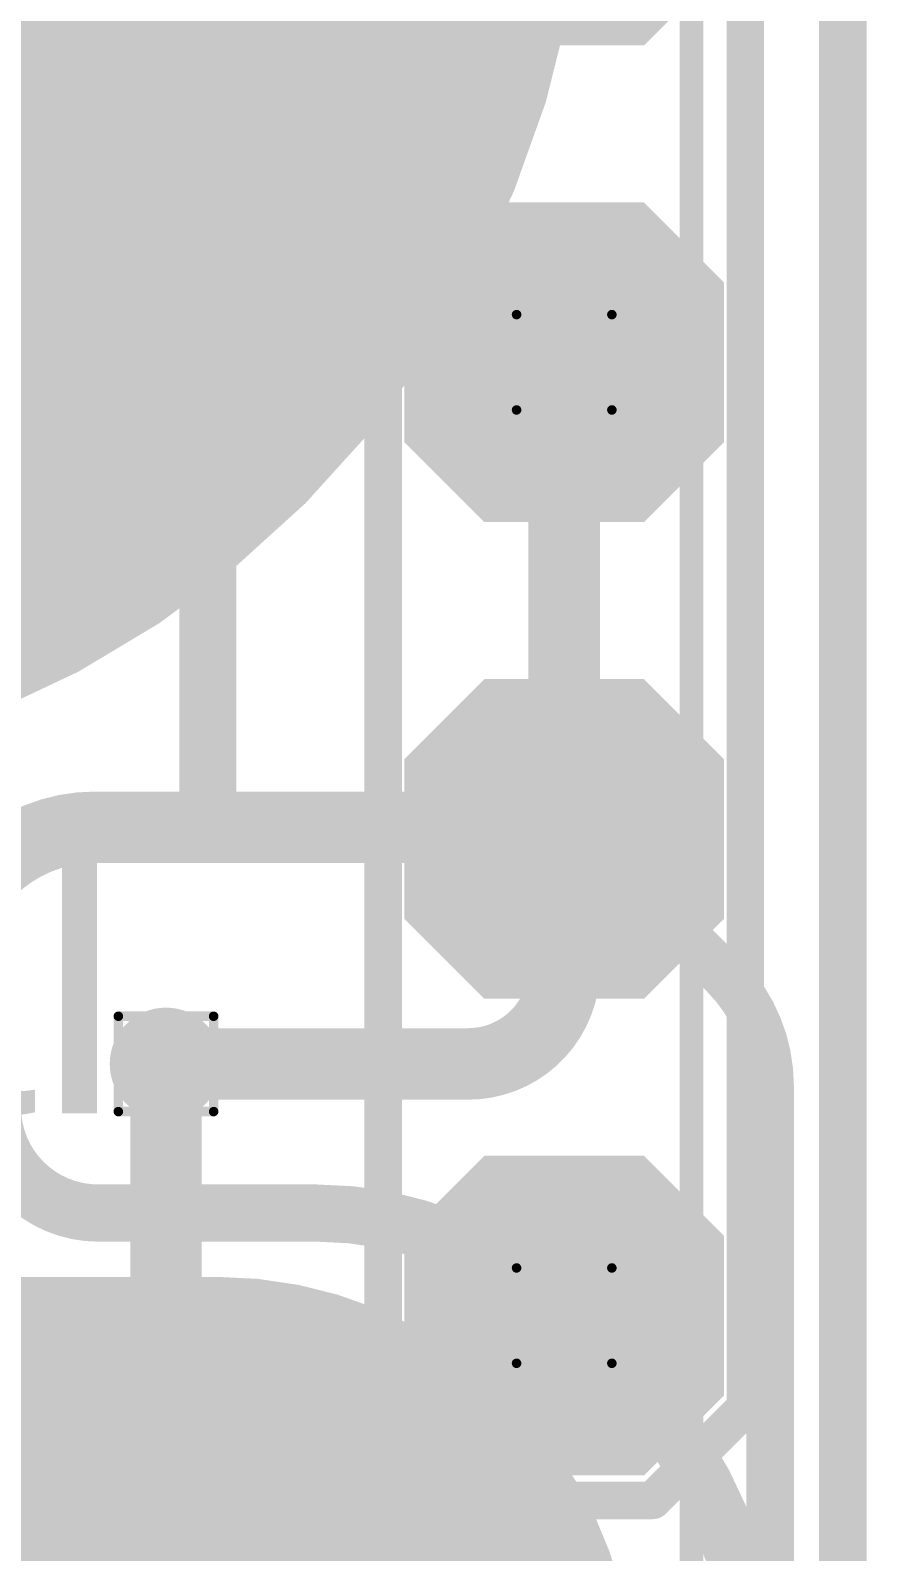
# Model space of a CAD drawing. Header units: inches. Extents: x 3 to 457, y -41 to 239.
# Drawn here: x 182.67 to 187.13, y 14.03 to 22.14 of the extents above; entities that cross this region are included whole.
import ezdxf

# ---------------------------------------------------------------- set-up
doc = ezdxf.new("R2010")
doc.units = ezdxf.units.IN
for name, color, linetype in [('Board Outline', 216, 'Continuous'), ('Bottom Layer', 5, 'Continuous'), ('Bottom Overlay', 54, 'Continuous'), ('Bottom Paste', 16, 'Continuous'), ('Bottom Solder', 6, 'Continuous'), ('Drill Drawing', 1, 'Continuous'), ('Fabrication', 76, 'Continuous'), ('Top Layer', 1, 'Continuous'), ('Top Overlay', 2, 'Continuous'), ('Top Paste', 8, 'Continuous'), ('Top Solder', 216, 'Continuous'), ('Via Holes', 16, 'Continuous')]:
    doc.layers.add(name, color=color, linetype=linetype)
doc.styles.add('Arial', font='', dxfattribs={"height": 0.2})
doc.styles.get('Arial').set_extended_font_data('Arial')

# ---------------------------------------------------------------- blocks, each defined once
blk = doc.blocks.new('SEMG_PAD_B_241')
at = {"layer": 'Bottom Layer'}
h = blk.add_hatch(color=5, dxfattribs=at)
edge = h.paths.add_edge_path()
edge.add_arc((-3.14997338, 0.0128143), 2.09999834, 90, 270)
edge.add_line((-3.14997338, -2.08718404), (3.150029259999999, -2.08718404))
edge.add_arc((3.15002926, 0.0128143), 2.09999834, 270, 450)
edge.add_line((3.15002926, 2.11281264), (-3.14997338, 2.11281264))
h = blk.add_hatch(color=5, dxfattribs=at)
edge = h.paths.add_edge_path()
edge.add_arc((2.794e-05, -9.98718602), 5.00000016, 0, 360)
at = {"layer": 'Bottom Paste'}
h = blk.add_hatch(color=16, dxfattribs=at)
edge = h.paths.add_edge_path()
edge.add_arc((-3.14997338, 0.0128143), 2.09999834, 90, 270)
edge.add_line((-3.14997338, -2.08718404), (3.150029259999999, -2.08718404))
edge.add_arc((3.15002926, 0.0128143), 2.09999834, 270, 450)
edge.add_line((3.15002926, 2.11281264), (-3.14997338, 2.11281264))
h = blk.add_hatch(color=16, dxfattribs=at)
edge = h.paths.add_edge_path()
edge.add_arc((2.794e-05, -9.98718602), 5.00000016, 0, 360)
at = {"layer": 'Bottom Solder'}
h = blk.add_hatch(color=6, dxfattribs=at)
edge = h.paths.add_edge_path()
edge.add_arc((-3.14997338, 0.0128143), 2.20159834, 90, 270)
edge.add_line((-3.14997338, -2.18878404), (3.150029259999999, -2.18878404))
edge.add_arc((3.15002926, 0.0128143), 2.20159834, 270, 450)
edge.add_line((3.15002926, 2.21441264), (-3.14997338, 2.21441264))
h = blk.add_hatch(color=6, dxfattribs=at)
edge = h.paths.add_edge_path()
edge.add_arc((2.794e-05, -9.98718602), 5.10160016, 0, 360)
at = {"layer": 'Bottom Overlay', "const_width": 0.127}
blk.add_lwpolyline([(-5.68320682, 10.96571086), (-5.68320682, -10.9657134)], dxfattribs=at)
blk = doc.blocks.new('4_P___SMD_W____CON__242')
at = {"layer": 'Top Layer'}
for points in [[(0.374999885, 0.74999977), (-0.374999885, 0.74999977), (-0.74999977, 0.374999885), (-0.74999977, -0.374999885), (-0.374999885, -0.74999977), (0.374999885, -0.74999977), (0.74999977, -0.374999885), (0.74999977, 0.374999885)], [(2.914999885, 0.74999977), (2.165000115, 0.74999977), (1.79000023, 0.374999885), (1.79000023, -0.374999885), (2.165000115, -0.74999977), (2.914999885, -0.74999977), (3.28999977, -0.374999885), (3.28999977, 0.374999885)], [(5.454999884999999, 0.74999977), (4.705000115, 0.74999977), (4.33000023, 0.374999885), (4.33000023, -0.374999885), (4.705000115, -0.74999977), (5.454999884999999, -0.74999977), (5.82999977, -0.374999885), (5.82999977, 0.374999885)]]:
    blk.add_hatch(color=1, dxfattribs=at).paths.add_polyline_path(points)
at = {"layer": 'Top Paste'}
for points in [[(0.374999885, 0.74999977), (-0.374999885, 0.74999977), (-0.74999977, 0.374999885), (-0.74999977, -0.374999885), (-0.374999885, -0.74999977), (0.374999885, -0.74999977), (0.74999977, -0.374999885), (0.74999977, 0.374999885)], [(2.914999885, 0.74999977), (2.165000115, 0.74999977), (1.79000023, 0.374999885), (1.79000023, -0.374999885), (2.165000115, -0.74999977), (2.914999885, -0.74999977), (3.28999977, -0.374999885), (3.28999977, 0.374999885)], [(5.454999884999999, 0.74999977), (4.705000115, 0.74999977), (4.33000023, 0.374999885), (4.33000023, -0.374999885), (4.705000115, -0.74999977), (5.454999884999999, -0.74999977), (5.82999977, -0.374999885), (5.82999977, 0.374999885)]]:
    blk.add_hatch(color=8, dxfattribs=at).paths.add_polyline_path(points)
at = {"layer": 'Top Solder'}
for points in [[(0.425799885, 0.85159977), (-0.425799885, 0.85159977), (-0.85159977, 0.425799885), (-0.85159977, -0.425799885), (-0.425799885, -0.85159977), (0.425799885, -0.85159977), (0.85159977, -0.425799885), (0.85159977, 0.425799885)], [(2.965799885, 0.85159977), (2.114200115, 0.85159977), (1.68840023, 0.425799885), (1.68840023, -0.425799885), (2.114200115, -0.85159977), (2.965799885, -0.85159977), (3.39159977, -0.425799885), (3.39159977, 0.425799885)], [(5.505799884999999, 0.85159977), (4.654200115, 0.85159977), (4.228400229999999, 0.425799885), (4.228400229999999, -0.425799885), (4.654200115, -0.85159977), (5.505799884999999, -0.85159977), (5.93159977, -0.425799885), (5.93159977, 0.425799885)], [(8.045799885000001, 0.85159977), (7.194200115, 0.85159977), (6.76840023, 0.425799885), (6.76840023, -0.425799885), (7.194200115, -0.85159977), (8.045799885000001, -0.85159977), (8.47159977, -0.425799885), (8.47159977, 0.425799885)]]:
    blk.add_hatch(color=216, dxfattribs=at).paths.add_polyline_path(points)
at = {"layer": 'Top Overlay', "const_width": 0.1999996}
for points in [[(-0.4826, 0.9652), (-0.98462592, 0.46317408)], [(-0.4826, 0.9652), (-0.37974016, 0.9652)], [(-0.37974016, 0.9652), (8.101990399999998, 0.9652)], [(-0.98462592, 0.46317408), (-0.98462592, -0.47158656)], [(-0.98462592, -0.47158656), (-0.49101248, -0.9652)], [(-0.49101248, -0.9652), (8.11653952, -0.9652)]]:
    blk.add_lwpolyline(points, dxfattribs=at)
at = {"layer": 'Top Overlay', "const_width": 0.0999998}
for points in [[(-0.5325999, 0.9652, 1), (-0.4326001, 0.9652, 1)], [(-0.5325999, 0.9652, 1), (-0.4326001, 0.9652, 1)], [(-0.42974006, 0.9652, 1), (-0.32974026, 0.9652, 1)], [(-0.42974006, 0.9652, 1), (-0.32974026, 0.9652, 1)], [(-1.03462582, 0.46317408, 1), (-0.9346260199999998, 0.46317408, 1)], [(-1.03462582, 0.46317408, 1), (-0.9346260199999998, 0.46317408, 1)], [(-1.03462582, -0.47158656, 1), (-0.9346260199999998, -0.47158656, 1)], [(-1.03462582, -0.47158656, 1), (-0.9346260199999998, -0.47158656, 1)], [(-0.54101238, -0.9652, 1), (-0.4410125799999999, -0.9652, 1)], [(-0.54101238, -0.9652, 1), (-0.4410125799999999, -0.9652, 1)]]:
    blk.add_lwpolyline(points, format="xyb", close=True, dxfattribs=at)

msp = doc.modelspace()

# ---------------------------------------------------------------- hatches: boundary and pattern name
at = {"layer": 'Bottom Layer'}
h = msp.add_hatch(color=5, dxfattribs=at)
edge = h.paths.add_edge_path()
edge.add_arc((185.51591294, 20.37066538), 0.2999994, 0, 360)
h = msp.add_hatch(color=5, dxfattribs=at)
edge = h.paths.add_edge_path()
edge.add_arc((183.39326288, 16.6318311), 0.2999994, 0, 360)
h = msp.add_hatch(color=5, dxfattribs=at)
edge = h.paths.add_edge_path()
edge.add_arc((185.51591294, 15.29066538), 0.2999994, 0, 360)
at = {"layer": 'Top Layer'}
h = msp.add_hatch(color=1, dxfattribs=at)
edge = h.paths.add_edge_path()
edge.add_arc((185.51591294, 20.37066538), 0.2999994, 0, 360)
h = msp.add_hatch(color=1, dxfattribs=at)
edge = h.paths.add_edge_path()
edge.add_arc((183.39326288, 16.6318311), 0.2999994, 0, 360)
h = msp.add_hatch(color=1, dxfattribs=at)
edge = h.paths.add_edge_path()
edge.add_arc((185.51591294, 15.29066538), 0.2999994, 0, 360)
at = {"layer": 'Via Holes'}
h = msp.add_hatch(color=7, dxfattribs=at)
edge = h.paths.add_edge_path()
edge.add_arc((185.51591294, 20.37066538), 0.1499997, 0, 360)
h = msp.add_hatch(color=7, dxfattribs=at)
edge = h.paths.add_edge_path()
edge.add_arc((183.39326288, 16.6318311), 0.1499997, 0, 360)
h = msp.add_hatch(color=7, dxfattribs=at)
edge = h.paths.add_edge_path()
edge.add_arc((185.51591294, 15.29066538), 0.1499997, 0, 360)

# ---------------------------------------------------------------- linework, layer by layer
at = {"layer": 'Board Outline', "const_width": 0.127}
msp.add_lwpolyline([(187.00056834, 24.17245102), (187.0006039, 2.31669844)], dxfattribs=at)
at = {"layer": 'Bottom Layer'}
for points, const_width in [([(185.51591294, 17.14330582), (185.51591294, 20.37066538)], 0.3809999999999999), ([(183.39326288, 16.6318311), (185.00443822, 16.6318311)], 0.3809999999999999), ([(183.0317523, 15.83713876), (184.196609, 15.83713876)], 0.3048), ([(185.51591294, 15.29066538), (185.83066974, 14.97590858)], 0.3048)]:
    msp.add_lwpolyline(points, dxfattribs=dict(at, const_width=const_width))
for points, const_width in [([(185.42066294, 20.37066538, 1), (185.61116294, 20.37066538, 1)], 0.1905), ([(185.42066294, 17.14330582, 1), (185.61116294, 17.14330582, 1)], 0.1905), ([(185.42066294, 17.14330582, 1), (185.61116294, 17.14330582, 1)], 0.1905), ([(183.29801288, 16.6318311, 1), (183.48851288, 16.6318311, 1)], 0.1905), ([(184.90918822, 16.6318311, 1), (185.09968822, 16.6318311, 1)], 0.1905), ([(184.90918822, 16.6318311, 1), (185.09968822, 16.6318311, 1)], 0.1905), ([(182.9555523, 15.83713876, 1), (183.1079523, 15.83713876, 1)], 0.1524), ([(182.9555523, 15.83713876, 1), (183.1079523, 15.83713876, 1)], 0.1524), ([(184.120409, 15.83713876, 1), (184.272809, 15.83713876, 1)], 0.1524), ([(184.120409, 15.83713876, 1), (184.272809, 15.83713876, 1)], 0.1524), ([(185.43971294, 15.29066538, 1), (185.59211294, 15.29066538, 1)], 0.1524), ([(185.43971294, 15.29066538, 1), (185.59211294, 15.29066538, 1)], 0.1524), ([(185.75446974, 14.97591112, 1), (185.90686974, 14.97591112, 1)], 0.1524), ([(185.75446974, 14.97590858, 1), (185.90686974, 14.97590858, 1)], 0.1524)]:
    msp.add_lwpolyline(points, format="xyb", close=True, dxfattribs=dict(at, const_width=const_width))
for points, const_width in [([(185.51591294, 17.14330582, -0.4142135623730951), (185.00443822, 16.6318311)], 0.3809999999999999), ([(183.0317523, 15.83713876, -0.4142135623730951), (182.46791294, 16.40097812)], 0.3048), ([(184.196609, 15.83713876, -0.1989121957720606), (185.51591294, 15.29066538)], 0.3048), ([(185.83066974, 14.97591112, -0.198912367379658), (186.54780318, 13.24459378)], 0.3048)]:
    msp.add_lwpolyline(points, format="xyb", dxfattribs=dict(at, const_width=const_width))
at = {"layer": 'Drill Drawing', "const_width": 0.0508}
for points in [[(185.26191294, 20.62466538), (185.76991294, 20.62466538)], [(185.26191294, 20.11666538), (185.26191294, 20.62466538)], [(185.76991294, 20.11666538), (185.76991294, 20.62466538)], [(185.26191294, 20.11666538), (185.76991294, 20.11666538)], [(183.13926288, 16.8858311), (183.64726288, 16.8858311)], [(183.13926288, 16.3778311), (183.13926288, 16.8858311)], [(183.64726288, 16.3778311), (183.64726288, 16.8858311)], [(183.13926288, 16.3778311), (183.64726288, 16.3778311)], [(185.26191294, 15.54466538), (185.76991294, 15.54466538)], [(185.26191294, 15.03666538), (185.26191294, 15.54466538)], [(185.76991294, 15.03666538), (185.76991294, 15.54466538)], [(185.26191294, 15.03666538), (185.76991294, 15.03666538)]]:
    msp.add_lwpolyline(points, dxfattribs=at)
at = {"layer": 'Drill Drawing', "const_width": 0.0254}
for points in [[(185.24921294, 20.62466538, 1), (185.27461294, 20.62466538, 1)], [(185.24921294, 20.62466538, 1), (185.27461294, 20.62466538, 1)], [(185.75721294, 20.62466538, 1), (185.78261294, 20.62466538, 1)], [(185.75721294, 20.62466538, 1), (185.78261294, 20.62466538, 1)], [(185.24921294, 20.11666538, 1), (185.27461294, 20.11666538, 1)], [(185.24921294, 20.11666538, 1), (185.27461294, 20.11666538, 1)], [(185.75721294, 20.11666538, 1), (185.78261294, 20.11666538, 1)], [(185.75721294, 20.11666538, 1), (185.78261294, 20.11666538, 1)], [(183.12656288, 16.8858311, 1), (183.15196288, 16.8858311, 1)], [(183.12656288, 16.8858311, 1), (183.15196288, 16.8858311, 1)], [(183.63456288, 16.8858311, 1), (183.65996288, 16.8858311, 1)], [(183.63456288, 16.8858311, 1), (183.65996288, 16.8858311, 1)], [(183.12656288, 16.3778311, 1), (183.15196288, 16.3778311, 1)], [(183.12656288, 16.3778311, 1), (183.15196288, 16.3778311, 1)], [(183.63456288, 16.3778311, 1), (183.65996288, 16.3778311, 1)], [(183.63456288, 16.3778311, 1), (183.65996288, 16.3778311, 1)], [(185.24921294, 15.54466538, 1), (185.27461294, 15.54466538, 1)], [(185.24921294, 15.54466538, 1), (185.27461294, 15.54466538, 1)], [(185.75721294, 15.54466538, 1), (185.78261294, 15.54466538, 1)], [(185.75721294, 15.54466538, 1), (185.78261294, 15.54466538, 1)], [(185.24921294, 15.03666538, 1), (185.27461294, 15.03666538, 1)], [(185.24921294, 15.03666538, 1), (185.27461294, 15.03666538, 1)], [(185.75721294, 15.03666538, 1), (185.78261294, 15.03666538, 1)], [(185.75721294, 15.03666538, 1), (185.78261294, 15.03666538, 1)]]:
    msp.add_lwpolyline(points, format="xyb", close=True, dxfattribs=at)
at = {"layer": 'Fabrication'}
for points, const_width in [([(185.51115552, 23.24456616, 1), (175.5111552, 23.24456616, 1)], 0.254), ([(183.60171052, 15.37019786, 1), (183.72871052, 15.37019786, 1)], 0.127), ([(183.60171052, 15.37019786, 1), (183.72871052, 15.37019786, 1)], 0.127), ([(185.08663516, 14.75512162, 1), (185.21363516, 14.75512162, 1)], 0.127), ([(185.08663516, 14.75512162, 1), (185.21363516, 14.75512162, 1)], 0.127)]:
    msp.add_lwpolyline(points, format="xyb", close=True, dxfattribs=dict(at, const_width=const_width))
at = {"layer": 'Fabrication', "const_width": 0.254}
for points in [[(187.00056834, 24.17245102), (187.0006039, 2.31669844)], [(177.35721196, 15.37019786), (183.66521052, 15.37019786)]]:
    msp.add_lwpolyline(points, dxfattribs=at)
for points in [[(183.66521052, 15.37019786, -0.198912367379658), (185.15013516, 14.75512162)], [(185.15013516, 14.75512162, -0.198912367379658), (185.7652114, 13.27019698)]]:
    msp.add_lwpolyline(points, format="xyb", dxfattribs=at)
at = {"layer": 'Top Layer'}
for points, const_width in [([(183.17996384, 23.9347375), (185.10359728, 20.8678272)], 0.3048), ([(185.10359728, 20.8678272), (185.51591294, 20.37066538)], 0.3048), ([(183.61627742, 17.8926363), (183.61627742, 19.90569044)], 0.3048), ([(183.01226288, 17.8926363), (185.35234202, 17.8926363)], 0.3809999999999999), ([(185.51591294, 17.95766538), (186.3666453, 17.10693302)], 0.254), ([(186.3666453, 17.10693302), (186.3681185, 17.10545474)], 0.254), ([(183.39326288, 12.7309753), (183.39326288, 16.6318311)], 0.3809999999999999), ([(186.61314722, 12.17795888), (186.61314722, 16.5127686)], 0.254)]:
    msp.add_lwpolyline(points, dxfattribs=dict(at, const_width=const_width))
for points, const_width in [([(183.08172426, 22.75554504, -0.0930549711660101), (183.61627742, 19.90569044)], 0.3048), ([(182.2182919, 17.09866532, -0.4142135623730951), (183.01226288, 17.8926363)], 0.3809999999999999), ([(185.35234202, 17.8926363, -0.4142135623730951), (185.38332748, 17.86165084)], 0.3809999999999999), ([(186.3681185, 17.10545474, -0.1987235523177896), (186.61314722, 16.51451612)], 0.254)]:
    msp.add_lwpolyline(points, format="xyb", dxfattribs=dict(at, const_width=const_width))
for points, const_width in [([(185.02739728, 20.8678272, 1), (185.17979728, 20.8678272, 1)], 0.1524), ([(185.02739728, 20.8678272, 1), (185.17979728, 20.8678272, 1)], 0.1524), ([(185.43971294, 20.37066538, 1), (185.59211294, 20.37066538, 1)], 0.1524), ([(183.54007742, 19.90569044, 1), (183.69247742, 19.90569044, 1)], 0.1524), ([(183.54007742, 19.90569044, 1), (183.69247742, 19.90569044, 1)], 0.1524), ([(182.91701288, 17.8926363, 1), (183.10751288, 17.8926363, 1)], 0.1905), ([(182.91701288, 17.8926363, 1), (183.10751288, 17.8926363, 1)], 0.1905), ([(185.25709202, 17.8926363, 1), (185.44759202, 17.8926363, 1)], 0.1905), ([(185.25709202, 17.8926363, 1), (185.44759202, 17.8926363, 1)], 0.1905), ([(185.45241294, 17.95766538, 1), (185.57941294, 17.95766538, 1)], 0.127), ([(183.54007742, 17.8926363, 1), (183.69247742, 17.8926363, 1)], 0.1524), ([(185.28807748, 17.86165084, 1), (185.47857748, 17.86165084, 1)], 0.1905), ([(186.3031453, 17.10693302, 1), (186.4301453, 17.10693302, 1)], 0.127), ([(186.3031453, 17.10693302, 1), (186.4301453, 17.10693302, 1)], 0.127), ([(186.3046185, 17.10545474, 1), (186.4316185, 17.10545474, 1)], 0.127), ([(186.3046185, 17.10545474, 1), (186.4316185, 17.10545474, 1)], 0.127), ([(183.29801288, 16.6318311, 1), (183.48851288, 16.6318311, 1)], 0.1905), ([(186.54964722, 16.51451612, 1), (186.67664722, 16.51451612, 1)], 0.127), ([(186.54964722, 16.5127686, 1), (186.67664722, 16.5127686, 1)], 0.127)]:
    msp.add_lwpolyline(points, format="xyb", close=True, dxfattribs=dict(at, const_width=const_width))

# ---------------------------------------------------------------- block references
for name, p, rotation in [('SEMG_PAD_B_241', (180.5111833, 13.25738014), 180), ('4_P___SMD_W____CON__242', (185.51591294, 15.29066538), 90)]:
    msp.add_blockref(name, p, dxfattribs=dict(rotation=rotation))

# ---------------------------------------------------------------- texts
at = {"layer": 'Fabrication', "style": 'Arial'}
msp.add_text('Material', height=1.524, rotation=360, dxfattribs=at).set_placement((175.5963595, 16.36798098))

doc.saveas('drawing.dxf')
